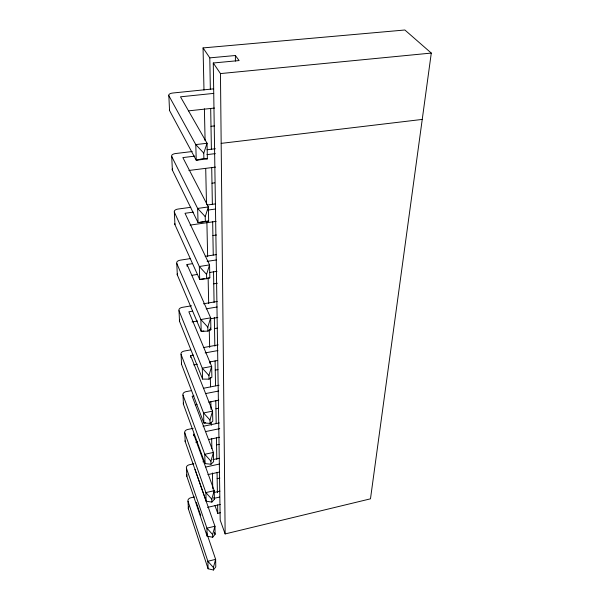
<?xml version="1.0" encoding="UTF-8"?>
<svg xmlns="http://www.w3.org/2000/svg" width="600" height="600" viewBox="0 0 600 600"><rect width="100%" height="100%" fill="white"/><g stroke="black" fill="none" stroke-linecap="round" stroke-linejoin="round"><path stroke-width="0.9" d="M235.395 61.102L235.395 55.508L209.798 57.863L203.055 47.918L404.873 30L431.287 53.07L370.478 498.832L225.142 533.925L220.185 520.11L213.278 62.992L239.115 60.57L235.395 55.508M194.43 496.957L190.778 497.79A3.787 2.857 -5.2 0 0 188.025 501.36L188.377 508.86L208.095 568.778L213.45 570L213.39 567.502L215.632 559.35L206.407 532.2M193.845 463.778L189.315 464.76A3.915 2.843 -4.4 0 0 186.465 468.315L186.84 476.317L207.15 536.19L212.685 537.248L212.625 534.57L214.95 526.237L195 469.388M185.085 440.812A4.012 2.835 -3.9 0 0 185.197 441.548L206.138 501.225L211.868 502.088L211.8 499.207L214.215 490.695L193.627 434.07L193.695 435.787M191.572 390.585L186.075 391.65A4.192 2.797 -3.2 0 0 183 395.13L183.435 404.31L205.042 463.597L210.99 464.243L210.915 461.138L213.428 452.43L192.15 396.225L193.98 395.865M181.477 363.263A4.305 2.768 -2.7 0 0 181.545 364.343L203.865 423.007L210.038 423.382L209.962 420.03L212.58 411.127L190.567 355.575L193.305 355.072M191.52 305.805L182.333 307.35A4.515 2.7 -2.1 0 0 179.01 310.68L179.512 321.322L202.59 379.087L209.01 379.147L208.928 375.51L211.657 366.413L188.858 311.798L192.51 311.175M177.248 273.87A4.65 2.64 -1.7 0 0 177.315 274.897L201.21 331.403L207.892 331.095L207.803 327.135L210.653 317.843L187.02 264.51L192.502 263.655M174.877 223.642A4.845 2.55 -1.3 0 0 174.938 224.64L199.702 279.45L206.678 278.707L206.572 274.38L209.558 264.892L185.017 213.278L193.298 212.123M192.188 151.538L175.515 153.547A5.1 2.4 -0.7 0 0 171.72 156.465L172.358 170.047L198.053 222.638L205.343 221.37L205.23 216.623L208.365 206.947L182.85 157.583L194.903 156.113M169.485 109.665A5.28 2.28 -0.4 0 0 169.545 110.55L196.245 160.238L203.88 158.347L203.76 153.12L207.053 143.257L180.48 96.817L213.728 93.39M213.45 570L215.79 566.842L215.632 559.35L207.877 561.278L208.095 568.778M212.685 537.248L215.115 534.27L214.95 526.237L206.917 528.15L207.15 536.19M211.868 502.088L214.395 499.32L214.215 490.695L205.882 492.585L206.138 501.225M210.99 464.243L213.623 461.73L213.428 452.43L204.772 454.29L205.042 463.597M210.038 423.382L212.782 421.178L212.58 411.127L203.572 412.95L203.865 423.007L205.65 422.647M209.01 379.147L211.875 377.31L211.657 366.413L202.275 368.183L179.01 310.68M207.892 331.095L210.892 329.692L210.653 317.843L200.865 319.538L176.775 263.385A4.695 2.625 -1.6 0 1 180.24 260.16L190.403 258.6M206.678 278.707L209.827 277.83L209.558 264.892L199.327 266.498L174.352 212.153A4.89 2.52 -1.2 0 1 177.975 209.062L190.8 207.3M214.92 505.418L217.763 513.352L220.388 512.737M207.51 507.39L220.26 504.435M214.245 498.308L219.63 497.07M213.6 492.6L219.99 491.145M217.155 478.68L219.87 478.072M207.923 474.6L219.63 472.005M205.897 467.002L219.51 464.018M202.905 461.805L204.72 461.415M212.873 459.638L219.218 458.265M216.57 444.908L219.24 444.338M195.788 442.245L197.61 441.862M208.553 439.56L219.495 437.25M205.335 431.632L219.75 428.632M193.163 428.347L187.748 429.465A4.05 2.828 -3.8 0 0 184.792 432.982L185.197 441.548M203.077 426.3L219.315 422.947M215.933 408.803L218.572 408.27M195.233 404.865L197.04 404.505M208.83 402.158L218.798 400.17M205.868 393.533L218.663 391.02M203.49 388.268L219.067 385.237M215.257 370.125L217.987 369.608M193.718 364.935L197.4 364.245M209.377 362.01L217.673 360.457M205.155 352.897L217.913 350.558M190.688 349.89L184.275 351.053A4.343 2.752 -2.6 0 0 181.08 354.465L181.545 364.343M203.52 347.558L218.183 344.888M214.53 328.582L217.245 328.103M203.85 330.938L201.21 331.403L200.865 319.538L207.803 327.135M209.138 330L210.892 329.692L210.15 327.99M192.038 321.96L197.558 321M210.442 318.772L217.808 317.49M206.183 308.85L217.118 306.99M203.468 303.795L217.245 301.478M213.75 283.845L217.343 283.26M204.3 278.715L199.702 279.45L199.327 266.498L206.572 274.38M206.145 278.415L209.827 277.83M192.075 275.288L197.61 274.403M209.595 272.498L216.975 271.327M207.127 261.382L216.27 259.965M205.178 256.335L216.255 254.632M212.903 235.538L216.495 235.005M205.23 216.623L197.64 208.425L208.365 206.947L208.657 221.123L198.053 222.638L197.64 208.425L171.72 156.465M190.14 225.097L216.083 221.377M208.005 210.075L215.362 209.048M207.285 205.028L215.528 203.888M211.987 183.203L214.688 182.85M188.887 170.475L215.513 167.115M203.76 153.12L195.788 144.593L207.053 143.257L207.368 158.865L196.245 160.238L195.788 144.593L168.847 95.707A5.333 2.243 -0.3 0 1 172.83 93.008L213.54 88.86M206.962 154.635L215.31 153.623M207 149.752L215.34 148.748M221.167 143.37L422.235 119.422M210.998 126.323L214.605 125.91M188.483 110.865L214.478 108.06M213.278 62.992L220.462 73.582L431.287 53.07M205.343 221.37L208.657 221.123M203.88 158.347L207.368 158.865M208.928 375.51L202.275 368.183L202.59 379.087M209.962 420.03L203.572 412.95L181.08 354.465M210.915 461.138L204.772 454.29L183 395.13M211.8 499.207L205.882 492.585L184.792 432.982M212.625 534.57L206.917 528.15L186.465 468.315M213.39 567.502L207.877 561.278L188.025 501.36M213.765 497.58L214.395 499.32M214.507 532.523L215.115 534.27M196.29 502.433L200.752 515.565M168.847 95.707L169.545 110.55M174.352 212.153L174.938 224.64M176.775 263.385L177.315 274.897M187.02 264.51L187.087 266.28M190.567 355.575L190.635 357.375M203.055 47.918L203.985 90.052M204.397 108.78L205.095 140.61M205.718 168.697L206.498 204.27M206.888 222.06L207.653 256.702M208.132 278.235L208.688 303.517M209.265 329.73L209.655 347.52M209.962 361.56L210.007 363.435M210.315 377.475L210.525 386.842M210.855 401.82L211.02 409.312M211.305 422.415L211.365 425.228M211.657 438.33L211.882 448.635M212.423 472.972L212.775 488.888M209.798 57.863L210.345 89.317M210.69 108.743L211.403 149.632M211.71 167.347L212.362 204.697M212.663 221.52L213.248 255.045M213.54 271.77L214.072 302.483M214.335 317.4L214.837 346.118M215.1 360.892L215.535 385.778M215.79 400.515L216.195 423.615M216.435 437.498L216.825 459.51M217.05 472.29L217.403 492.735M217.62 504.923L217.763 513.352M220.462 73.582L225.142 533.925M188.377 508.86A3.757 2.857 -5.4 0 1 188.805 506.678M186.84 476.317A3.885 2.85 -4.6 0 1 186.877 474.84M179.512 321.322A4.47 2.715 -2.2 0 1 179.775 319.582M183.435 404.31A4.155 2.805 -3.3 0 1 183.488 402.855M172.358 170.047A5.048 2.43 -0.8 0 1 172.447 168.788"/></g></svg>
